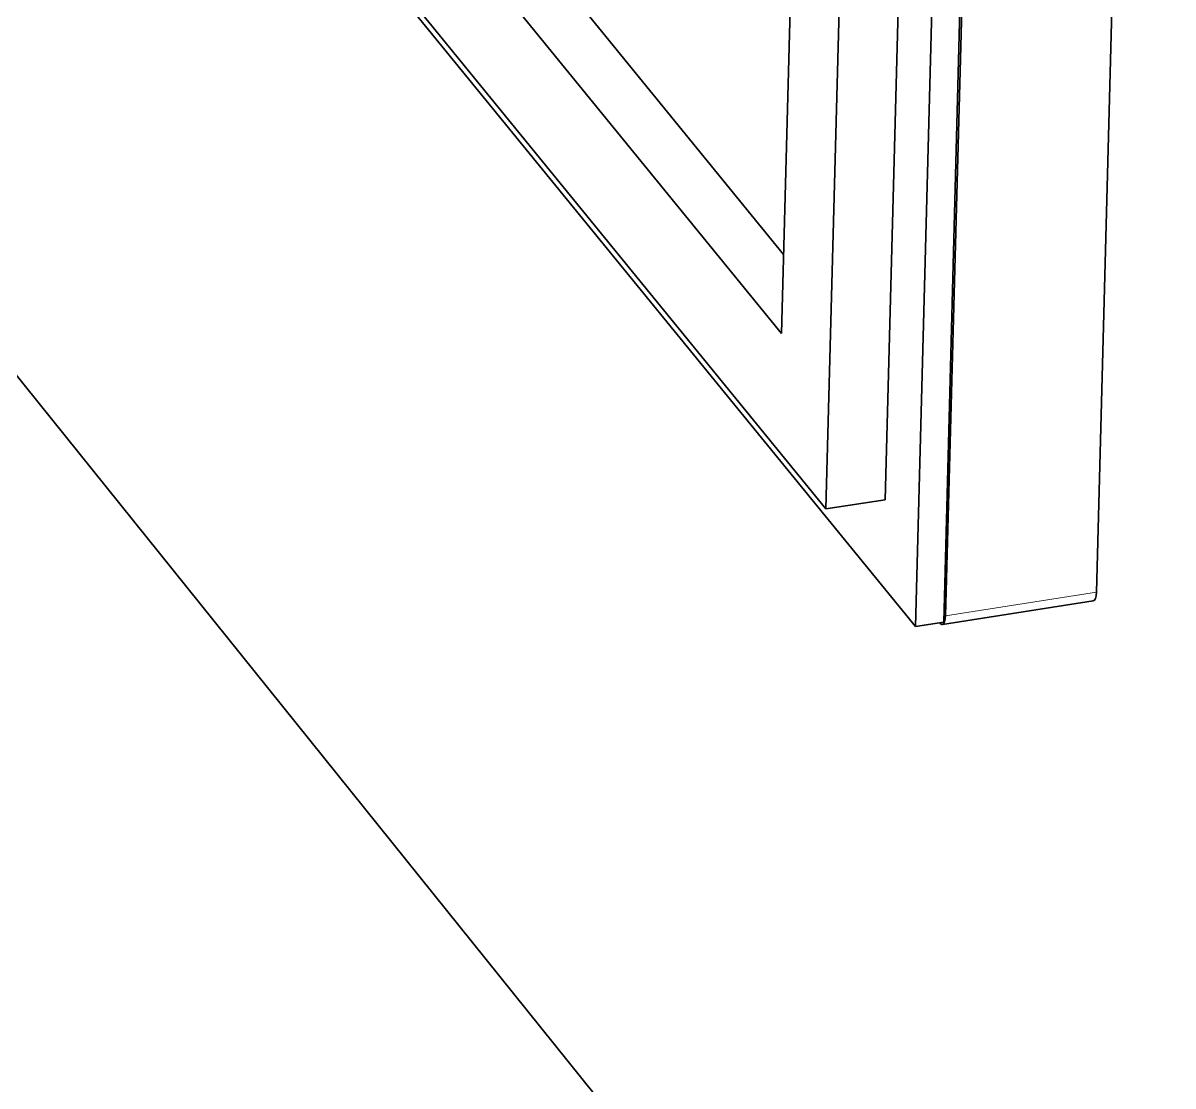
# Model space of a CAD drawing. Extents: x 23 to 417, y 3 to 294.
# Drawn here: x 315.18 to 322.44, y 75.84 to 82.55 of the extents above; entities that cross this region are included whole.
import ezdxf

# ---------------------------------------------------------------- set-up
doc = ezdxf.new("R2010")
doc.units = 0
doc.layers.get('0').update_dxf_attribs({"lineweight": 13})

# ---------------------------------------------------------------- blocks, each defined once
blk = doc.blocks.new('BLOCK4671')
at = {"color": 7, "lineweight": 35}
blk.add_line((-20.292, -5.25), (3.463, -34.783), dxfattribs=at)
blk = doc.blocks.new('BLOCK4681')
at = {"color": 7, "lineweight": 35}
for p, q in [((3.825, 6.943), (1.417, -83.95)), ((1.957, 6.653), (-0.45, -84.24)), ((0.357, 4.738), (-1.853, -78.701)), ((10.511, 4.517), (8.091, -86.873)), ((5.703, 4.108), (3.268, -87.814)), ((4.816, 3.97), (2.381, -87.952)), ((5.749, 3.776), (3.329, -87.614)), ((-1.853, -78.701), (-57.239, -10.845)), ((-1.787, -76.204), (-55.371, -10.555)), ((-0.45, -84.24), (-58.838, -12.707)), ((2.381, -87.952), (-56.435, -15.893))]:
    blk.add_line(p, q, dxfattribs=at)
at = {"color": 7, "lineweight": 35, "ltscale": 0.047245}
blk.add_line((1.417, -83.95), (-0.45, -84.24), dxfattribs=at)
at = {"color": 7, "lineweight": 35, "ltscale": 0.120476}
blk.add_line((3.227, -87.889), (7.989, -87.148), dxfattribs=at)
at = {"color": 7, "lineweight": 13, "ltscale": 0.120476}
blk.add_line((3.329, -87.614), (8.091, -86.873), dxfattribs=at)
at = {"color": 7, "lineweight": 35, "ltscale": 0.022442}
blk.add_line((2.381, -87.952), (3.268, -87.814), dxfattribs=at)
at = {"color": 7, "lineweight": 35}
for centre, start_param, end_param in [((7.912, -86.654), 6.28317, 7.344764), ((3.15, -87.395), 5.773968, 6.28317), ((3.15, -87.395), 6.28317, 7.344764)]:
    blk.add_ellipse(centre, major_axis=(0.077, -0.494), ratio=0.327338, start_param=start_param, end_param=end_param, dxfattribs=at)

msp = doc.modelspace()

# ---------------------------------------------------------------- block references
at = {"lineweight": 0, "xscale": 0.2, "yscale": 0.2, "zscale": 0.2}
for name, p in [('BLOCK4681', (320.3378, 96.3282)), ('BLOCK4671', (318.9545, 81.6691))]:
    msp.add_blockref(name, p, dxfattribs=at)

doc.saveas('drawing.dxf')
